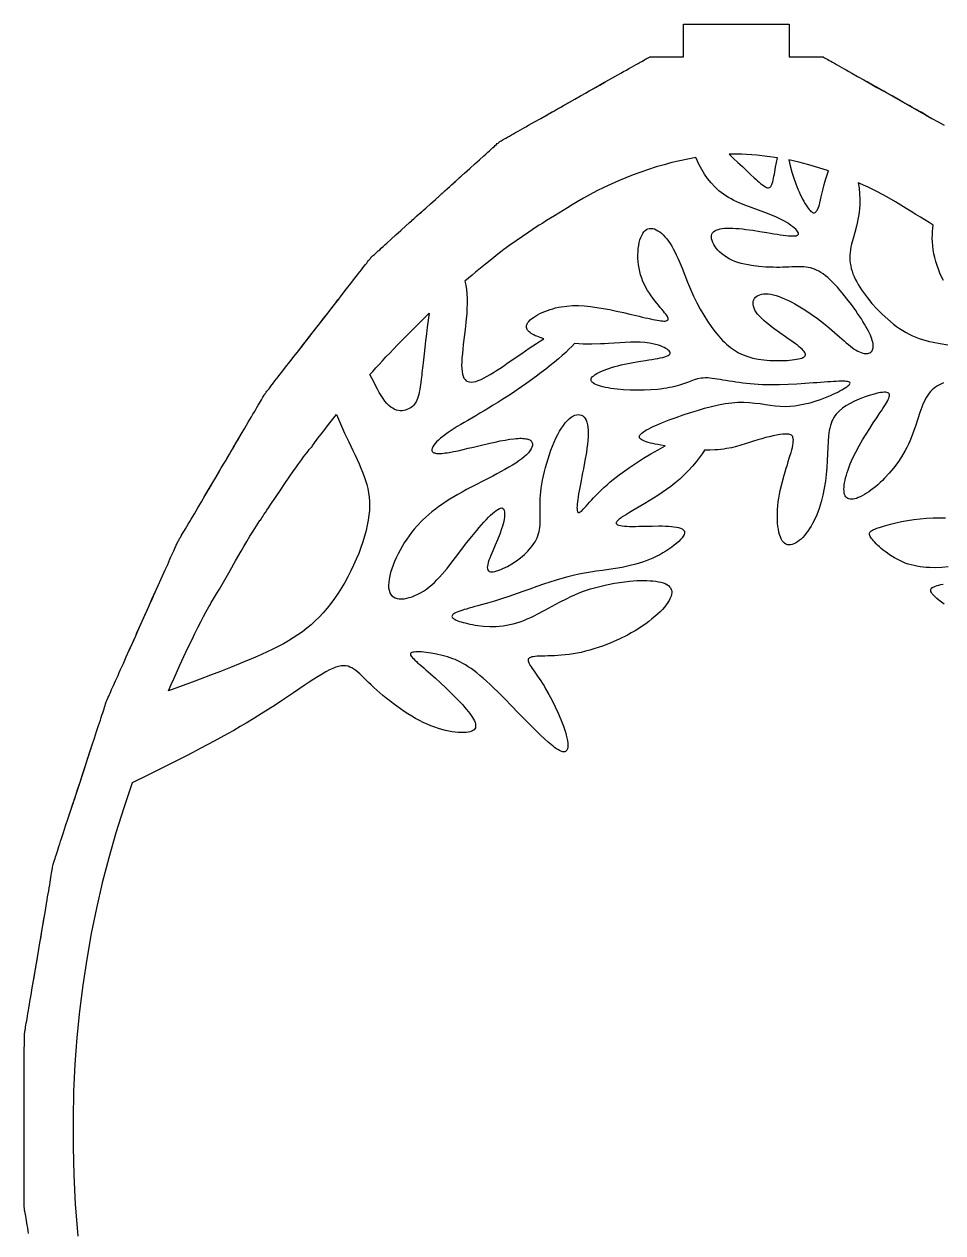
# Model space of a CAD drawing. Header units: millimetres. Extents: x -28 to 873, y 271 to 512.
# Drawn here: x 448.5 to 533.1, y 390.8 to 502.3 of the extents above; entities that cross this region are included whole.
import ezdxf

# ---------------------------------------------------------------- set-up
doc = ezdxf.new("R2010")
doc.units = ezdxf.units.MM
doc.header["$MEASUREMENT"] = 0
doc.layers.get('0').update_dxf_attribs({"linetype": 'CONTINUOUS', "true_color": 0xffffff})

msp = doc.modelspace()

# ---------------------------------------------------------------- linework, layer by layer
at = {"color": 7, "linetype": 'Continuous', "true_color": 0xffffff}
for points in [[(509.23, 499.31), (509.23, 499.32), (509.23, 499.34), (509.23, 499.37), (509.23, 499.42), (509.23, 499.48), (509.23, 499.55), (509.23, 499.72), (509.23, 499.91), (509.23, 500.53), (509.23, 500.77), (509.23, 501.01), (509.23, 501.25), (509.23, 501.49), (509.23, 501.71), (509.23, 501.9), (509.23, 502.07), (509.23, 502.14), (509.23, 502.2), (509.23, 502.24), (509.23, 502.28), (509.23, 502.3), (509.23, 502.31), (509.24, 502.31), (509.26, 502.31), (509.29, 502.31), (509.34, 502.31), (509.4, 502.31), (509.47, 502.31), (509.55, 502.31), (509.65, 502.31), (509.75, 502.31), (509.87, 502.31), (509.99, 502.31), (510.13, 502.31), (510.42, 502.31), (510.75, 502.31), (511.11, 502.31), (511.49, 502.31), (511.89, 502.31), (512.31, 502.31), (512.75, 502.31), (513.19, 502.31), (514.1, 502.31), (515.01, 502.31), (515.46, 502.31), (515.89, 502.31), (516.31, 502.31), (516.72, 502.31), (517.1, 502.31), (517.45, 502.31), (517.78, 502.31), (518.08, 502.31), (518.21, 502.31), (518.34, 502.31), (518.45, 502.31), (518.56, 502.31), (518.65, 502.31), (518.74, 502.31), (518.81, 502.31), (518.87, 502.31), (518.92, 502.31), (518.95, 502.31), (518.97, 502.31), (518.98, 502.31), (518.98, 502.3), (518.98, 502.28), (518.98, 502.24), (518.98, 502.2), (518.98, 502.14), (518.98, 502.07), (518.98, 501.9), (518.98, 501.71), (518.98, 501.49), (518.98, 501.25), (518.98, 501.01), (518.98, 500.77), (518.98, 500.53), (518.98, 499.91), (518.98, 499.72), (518.98, 499.55), (518.98, 499.48), (518.98, 499.42), (518.98, 499.37), (518.98, 499.34), (518.98, 499.32), (518.98, 499.31), (518.99, 499.31), (519.01, 499.31), (519.06, 499.31), (519.11, 499.31), (519.18, 499.31), (519.26, 499.31), (519.36, 499.31), (519.46, 499.31), (519.7, 499.31), (519.96, 499.31), (520.23, 499.31), (520.52, 499.31), (520.81, 499.31), (521.09, 499.31), (521.35, 499.31), (521.58, 499.31), (521.69, 499.31), (521.78, 499.31), (521.86, 499.31), (521.93, 499.31), (521.99, 499.31), (522.03, 499.31), (522.06, 499.31), (522.07, 499.31), (522.08, 499.3), (522.11, 499.29), (522.15, 499.26), (522.22, 499.22), (522.31, 499.17), (522.41, 499.12), (522.53, 499.05), (522.66, 498.97), (522.81, 498.89), (522.98, 498.8), (523.15, 498.7), (523.35, 498.59), (523.55, 498.47), (523.77, 498.35), (523.99, 498.22), (524.23, 498.09), (524.48, 497.94), (524.74, 497.8), (525.28, 497.49), (525.85, 497.17), (526.45, 496.83), (527.07, 496.48), (527.71, 496.12), (528.35, 495.76), (529, 495.39), (529.65, 495.02), (530.29, 494.66), (530.92, 494.3), (531.54, 493.95), (532.14, 493.61), (532.71, 493.29), (533.26, 492.98)], [(448.87, 390.76), (448.82, 391.03), (448.78, 391.29), (448.74, 391.53), (448.7, 391.77), (448.67, 391.98), (448.63, 392.18), (448.6, 392.37), (448.57, 392.54), (448.55, 392.69), (448.52, 392.83), (448.5, 392.94), (448.49, 393.04), (448.48, 393.11), (448.47, 393.17), (448.46, 393.2), (448.46, 393.21), (448.46, 393.23), (448.46, 393.27), (448.46, 393.32), (448.46, 393.4), (448.46, 393.5), (448.46, 393.61), (448.46, 393.75), (448.46, 393.9), (448.46, 394.08), (448.46, 394.26), (448.46, 394.47), (448.46, 394.69), (448.46, 394.92), (448.46, 395.17), (448.46, 395.43), (448.47, 395.71), (448.47, 395.99), (448.47, 396.29), (448.47, 396.6), (448.47, 396.91), (448.47, 397.57), (448.47, 398.26), (448.47, 398.97), (448.47, 399.7), (448.47, 400.44), (448.47, 401.18), (448.47, 401.93), (448.47, 402.67), (448.47, 403.4), (448.47, 404.11), (448.47, 404.79), (448.47, 405.45), (448.47, 405.77), (448.47, 406.07), (448.47, 406.37), (448.47, 406.66), (448.47, 406.93), (448.47, 407.19), (448.47, 407.44), (448.47, 407.68), (448.47, 407.9), (448.48, 408.1), (448.48, 408.29), (448.48, 408.46), (448.48, 408.61), (448.48, 408.75), (448.48, 408.87), (448.48, 408.97), (448.48, 409.04), (448.48, 409.1), (448.48, 409.13), (448.48, 409.14), (448.48, 409.16), (448.49, 409.19), (448.49, 409.25), (448.51, 409.32), (448.52, 409.42), (448.54, 409.53), (448.57, 409.67), (448.59, 409.82), (448.62, 409.99), (448.65, 410.17), (448.69, 410.38), (448.72, 410.59), (448.76, 410.82), (448.8, 411.07), (448.85, 411.33), (448.89, 411.6), (448.94, 411.88), (448.99, 412.17), (449.04, 412.47), (449.09, 412.79), (449.2, 413.43), (449.32, 414.11), (449.44, 414.81), (449.56, 415.53), (449.68, 416.26), (449.81, 417), (449.93, 417.73), (450.05, 418.46), (450.17, 419.18), (450.29, 419.88), (450.41, 420.56), (450.52, 421.2), (450.57, 421.52), (450.62, 421.82), (450.67, 422.11), (450.72, 422.39), (450.76, 422.66), (450.81, 422.92), (450.85, 423.17), (450.89, 423.4), (450.92, 423.61), (450.96, 423.82), (450.99, 424), (451.02, 424.17), (451.04, 424.32), (451.06, 424.46), (451.08, 424.57), (451.1, 424.67), (451.11, 424.74), (451.12, 424.8), (451.13, 424.83), (451.13, 424.84), (451.14, 424.86), (451.15, 424.89), (451.17, 424.94), (451.19, 425.02), (451.22, 425.11), (451.26, 425.22), (451.3, 425.35), (451.35, 425.5), (451.4, 425.66), (451.46, 425.84), (451.52, 426.03), (451.59, 426.24), (451.66, 426.47), (451.74, 426.7), (451.82, 426.95), (451.91, 427.21), (452, 427.48), (452.09, 427.77), (452.28, 428.36), (452.49, 428.98), (452.7, 429.64), (452.92, 430.31), (453.15, 431), (453.38, 431.71), (453.61, 432.41), (453.84, 433.12), (454.07, 433.83), (454.3, 434.52), (454.52, 435.19), (454.73, 435.85), (454.94, 436.47), (455.13, 437.06), (455.23, 437.34), (455.31, 437.62), (455.4, 437.88), (455.48, 438.12), (455.56, 438.36), (455.63, 438.58), (455.7, 438.79), (455.76, 438.99), (455.82, 439.17), (455.87, 439.33), (455.92, 439.48), (455.96, 439.61), (456, 439.72), (456.03, 439.81), (456.05, 439.88), (456.07, 439.94), (456.08, 439.97), (456.08, 439.98), (456.09, 439.99), (456.11, 440.02), (456.13, 440.07), (456.16, 440.14), (456.2, 440.23), (456.25, 440.34), (456.31, 440.47), (456.37, 440.61), (456.44, 440.76), (456.52, 440.94), (456.6, 441.12), (456.69, 441.32), (456.79, 441.54), (456.89, 441.76), (456.99, 442), (457.11, 442.25), (457.22, 442.51), (457.34, 442.79), (457.6, 443.35), (457.87, 443.95), (458.15, 444.58), (458.44, 445.23), (458.74, 445.89), (459.04, 446.57), (459.34, 447.25), (459.65, 447.93), (459.95, 448.6), (460.24, 449.27), (460.53, 449.92), (460.82, 450.54), (461.08, 451.14), (461.34, 451.71), (461.46, 451.98), (461.58, 452.24), (461.69, 452.49), (461.8, 452.73), (461.9, 452.96), (461.99, 453.17), (462.08, 453.37), (462.17, 453.56), (462.24, 453.73), (462.31, 453.89), (462.38, 454.03), (462.43, 454.15), (462.48, 454.26), (462.52, 454.35), (462.55, 454.42), (462.57, 454.47), (462.59, 454.5), (462.59, 454.51), (462.6, 454.53), (462.62, 454.56), (462.64, 454.61), (462.68, 454.67), (462.73, 454.76), (462.79, 454.86), (462.86, 454.97), (462.94, 455.11), (463.03, 455.26), (463.12, 455.42), (463.23, 455.6), (463.34, 455.78), (463.46, 455.99), (463.58, 456.2), (463.72, 456.43), (463.86, 456.66), (464, 456.91), (464.15, 457.16), (464.47, 457.7), (464.8, 458.27), (465.15, 458.86), (465.51, 459.47), (465.88, 460.1), (466.25, 460.74), (466.63, 461.38), (467.01, 462.02), (467.39, 462.66), (467.75, 463.29), (468.11, 463.9), (468.46, 464.49), (468.8, 465.06), (469.11, 465.59), (469.26, 465.85), (469.41, 466.1), (469.55, 466.33), (469.68, 466.56), (469.81, 466.77), (469.92, 466.97), (470.04, 467.16), (470.14, 467.34), (470.24, 467.5), (470.32, 467.65), (470.4, 467.78), (470.47, 467.9), (470.53, 468), (470.58, 468.09), (470.62, 468.15), (470.64, 468.2), (470.66, 468.23), (470.67, 468.24), (470.68, 468.25), (470.7, 468.28), (470.73, 468.32), (470.78, 468.38), (470.84, 468.46), (470.91, 468.55), (471, 468.66), (471.09, 468.78), (471.2, 468.92), (471.31, 469.07), (471.44, 469.23), (471.57, 469.4), (471.72, 469.59), (471.87, 469.78), (472.03, 469.99), (472.2, 470.21), (472.56, 470.67), (472.94, 471.16), (473.34, 471.68), (473.77, 472.22), (474.2, 472.78), (474.65, 473.35), (475.56, 474.53), (476.47, 475.7), (476.92, 476.27), (477.36, 476.83), (477.78, 477.38), (478.18, 477.9), (478.56, 478.39), (478.92, 478.85), (479.09, 479.06), (479.25, 479.27), (479.4, 479.47), (479.55, 479.65), (479.68, 479.83), (479.81, 479.99), (479.92, 480.14), (480.03, 480.27), (480.12, 480.39), (480.21, 480.5), (480.28, 480.59), (480.34, 480.67), (480.39, 480.73), (480.42, 480.78), (480.44, 480.8), (480.45, 480.81), (480.46, 480.82), (480.48, 480.84), (480.52, 480.88), (480.58, 480.93), (480.65, 481), (480.74, 481.08), (480.84, 481.17), (480.96, 481.27), (481.08, 481.39), (481.23, 481.51), (481.38, 481.65), (481.54, 481.8), (481.71, 481.95), (481.9, 482.12), (482.3, 482.48), (482.73, 482.87), (483.19, 483.29), (483.68, 483.73), (484.19, 484.19), (484.72, 484.66), (485.26, 485.15), (486.36, 486.14), (487.47, 487.14), (488.01, 487.62), (488.54, 488.1), (489.05, 488.56), (489.54, 489), (490, 489.42), (490.43, 489.8), (490.83, 490.16), (491.01, 490.33), (491.19, 490.49), (491.35, 490.63), (491.5, 490.77), (491.64, 490.9), (491.77, 491.01), (491.89, 491.11), (491.99, 491.21), (492.07, 491.29), (492.15, 491.35), (492.2, 491.4), (492.24, 491.44), (492.27, 491.46), (492.28, 491.47), (492.29, 491.48), (492.32, 491.5), (492.37, 491.52), (492.43, 491.56), (492.52, 491.61), (492.62, 491.67), (492.74, 491.73), (492.87, 491.81), (493.02, 491.89), (493.19, 491.99), (493.37, 492.09), (493.56, 492.2), (493.76, 492.31), (493.98, 492.43), (494.21, 492.56), (494.44, 492.7), (494.69, 492.84), (494.95, 492.98), (495.49, 493.29), (496.07, 493.61), (496.66, 493.95), (497.28, 494.3), (497.92, 494.66), (498.56, 495.02), (499.21, 495.39), (499.86, 495.76), (500.5, 496.12), (501.13, 496.48), (501.75, 496.83), (502.35, 497.17), (502.92, 497.49), (503.46, 497.8), (503.72, 497.94), (503.97, 498.08), (504.21, 498.22), (504.44, 498.35), (504.65, 498.47), (504.86, 498.58), (505.05, 498.69), (505.23, 498.79), (505.39, 498.88), (505.54, 498.97), (505.67, 499.04), (505.79, 499.11), (505.89, 499.17), (505.98, 499.22), (506.05, 499.25), (506.09, 499.28), (506.12, 499.3), (506.13, 499.3), (506.15, 499.31), (506.18, 499.31), (506.22, 499.31), (506.27, 499.31), (506.34, 499.31), (506.43, 499.31), (506.52, 499.31), (506.62, 499.31), (506.86, 499.31), (507.12, 499.31), (507.4, 499.31), (507.69, 499.31), (507.97, 499.31), (508.25, 499.31), (508.51, 499.31), (508.75, 499.31), (508.85, 499.31), (508.94, 499.31), (509.03, 499.31), (509.1, 499.31), (509.15, 499.31), (509.19, 499.31), (509.22, 499.31), (509.23, 499.31), (509.23, 499.31), (509.23, 499.31)], [(496.38, 493.79), (496.4, 493.8), (496.44, 493.83), (496.52, 493.87), (496.63, 493.93), (496.75, 494), (496.9, 494.09), (497.08, 494.18), (497.27, 494.29), (497.47, 494.41), (497.69, 494.53), (497.93, 494.67), (498.17, 494.8), (498.68, 495.09), (499.21, 495.39), (499.74, 495.69), (500.25, 495.98), (500.49, 496.12), (500.73, 496.25), (500.95, 496.37), (501.16, 496.49), (501.35, 496.6), (501.52, 496.69), (501.67, 496.78), (501.8, 496.85), (501.9, 496.91), (501.98, 496.95), (502.02, 496.98), (502.04, 496.99)], [(531.83, 493.79), (531.81, 493.8), (531.76, 493.83), (531.69, 493.87), (531.58, 493.93), (531.46, 494), (531.31, 494.09), (531.13, 494.18), (530.94, 494.29), (530.74, 494.41), (530.51, 494.53), (530.28, 494.67), (530.04, 494.8), (529.53, 495.09), (529, 495.39), (528.47, 495.69), (527.96, 495.98), (527.71, 496.12), (527.48, 496.25), (527.26, 496.37), (527.05, 496.49), (526.86, 496.6), (526.69, 496.69), (526.54, 496.78), (526.41, 496.85), (526.31, 496.91), (526.23, 496.95), (526.19, 496.98), (526.17, 496.99)], [(510.38, 490), (509.64, 489.86), (508.91, 489.71), (508.17, 489.54), (507.45, 489.35), (506.72, 489.14), (506.01, 488.91), (505.3, 488.67), (504.6, 488.42), (503.91, 488.14), (503.23, 487.86), (502.56, 487.56), (501.9, 487.25), (501.26, 486.93), (500.63, 486.6), (500.02, 486.26), (499.42, 485.91), (498.97, 485.64), (498.54, 485.38), (498.13, 485.12), (497.73, 484.88), (497.34, 484.64), (496.97, 484.41), (496.61, 484.19), (496.27, 483.97), (495.93, 483.76), (495.6, 483.55), (494.98, 483.13), (494.38, 482.73), (493.8, 482.33), (493.24, 481.93), (492.68, 481.52), (492.13, 481.09), (491.56, 480.65), (490.98, 480.18), (490.38, 479.69), (490.07, 479.43), (489.75, 479.16), (489.42, 478.88), (489.08, 478.6), (489.16, 478.23), (489.22, 477.85), (489.26, 477.43), (489.29, 476.99), (489.29, 476.54), (489.27, 476.07), (489.25, 475.6), (489.21, 475.12), (489.11, 474.16), (489.05, 473.69), (489, 473.22), (488.94, 472.77), (488.89, 472.34), (488.85, 471.93), (488.81, 471.53), (488.79, 471.17), (488.78, 470.84), (488.79, 470.54), (488.82, 470.27), (488.86, 470.04), (488.92, 469.84), (489, 469.67), (489.1, 469.54), (489.21, 469.43), (489.35, 469.36), (489.5, 469.31), (489.68, 469.3), (489.87, 469.32), (490.09, 469.36), (490.32, 469.44), (490.58, 469.54), (490.85, 469.68), (491.15, 469.84), (491.42, 469.99), (491.71, 470.17), (492, 470.36), (492.31, 470.56), (492.63, 470.78), (492.96, 471), (493.63, 471.47), (494.32, 471.95), (495.02, 472.42), (495.7, 472.87), (496.04, 473.09), (496.37, 473.29), (496.03, 473.4), (495.72, 473.52), (495.57, 473.58), (495.44, 473.65), (495.32, 473.71), (495.2, 473.78), (495.1, 473.86), (495.01, 473.93), (494.94, 474.01), (494.87, 474.08), (494.82, 474.16), (494.78, 474.25), (494.76, 474.33), (494.76, 474.41), (494.77, 474.53), (494.82, 474.66), (494.89, 474.78), (494.99, 474.9), (495.11, 475.03), (495.25, 475.15), (495.41, 475.27), (495.59, 475.39), (495.79, 475.5), (496, 475.61), (496.22, 475.72), (496.45, 475.82), (496.94, 476), (497.19, 476.07), (497.44, 476.14), (497.7, 476.2), (497.96, 476.24), (498.48, 476.31), (499.01, 476.35), (499.55, 476.35), (500.11, 476.32), (500.67, 476.27), (501.25, 476.19), (501.84, 476.09), (502.45, 475.98), (503.07, 475.85), (503.69, 475.71), (504.29, 475.57), (504.88, 475.43), (505.16, 475.37), (505.43, 475.3), (505.69, 475.24), (505.94, 475.18), (506.18, 475.13), (506.4, 475.08), (506.61, 475.04), (506.81, 475), (506.99, 474.97), (507.15, 474.95), (507.3, 474.94), (507.43, 474.93), (507.54, 474.93), (507.63, 474.95), (507.71, 474.97), (507.77, 475), (507.81, 475.04), (507.82, 475.1), (507.82, 475.17), (507.8, 475.25), (507.76, 475.34), (507.69, 475.45), (507.61, 475.57), (507.5, 475.7), (507.38, 475.85), (507.24, 476.02), (507.09, 476.19), (506.94, 476.38), (506.77, 476.58), (506.6, 476.79), (506.43, 477.01), (506.26, 477.25), (506.09, 477.49), (505.93, 477.75), (505.77, 478.02), (505.63, 478.29), (505.5, 478.58), (505.38, 478.87), (505.28, 479.18), (505.2, 479.49), (505.14, 479.8), (505.09, 480.11), (505.06, 480.43), (505.04, 480.74), (505.04, 481.05), (505.05, 481.35), (505.07, 481.63), (505.11, 481.91), (505.16, 482.17), (505.22, 482.41), (505.3, 482.63), (505.39, 482.83), (505.48, 483.01), (505.59, 483.16), (505.71, 483.28), (505.83, 483.37), (505.96, 483.43), (506.11, 483.46), (506.25, 483.47), (506.4, 483.46), (506.56, 483.42), (506.72, 483.35), (506.88, 483.26), (507.04, 483.15), (507.21, 483.02), (507.37, 482.87), (507.53, 482.7), (507.69, 482.51), (507.85, 482.3), (508, 482.08), (508.15, 481.84), (508.29, 481.58), (508.43, 481.31), (508.57, 481.03), (508.71, 480.74), (508.84, 480.44), (509.1, 479.82), (509.36, 479.17), (509.62, 478.52), (509.89, 477.87), (510.17, 477.23), (510.47, 476.61), (510.78, 476.02), (511.1, 475.46), (511.44, 474.93), (511.78, 474.43), (512.13, 473.96), (512.3, 473.75), (512.48, 473.54), (512.66, 473.34), (512.84, 473.15), (513.02, 472.97), (513.2, 472.81), (513.38, 472.65), (513.56, 472.5), (513.94, 472.23), (514.32, 472), (514.73, 471.81), (515.16, 471.65), (515.62, 471.52), (516.11, 471.42), (516.64, 471.34), (517.18, 471.3), (517.73, 471.28), (518.27, 471.28), (518.53, 471.29), (518.78, 471.3), (519.02, 471.32), (519.25, 471.34), (519.46, 471.37), (519.66, 471.4), (519.84, 471.43), (520, 471.47), (520.13, 471.52), (520.24, 471.56), (520.33, 471.61), (520.4, 471.67), (520.45, 471.73), (520.47, 471.8), (520.48, 471.87), (520.46, 471.94), (520.42, 472.03), (520.36, 472.12), (520.27, 472.22), (520.17, 472.32), (520.04, 472.44), (519.9, 472.56), (519.73, 472.69), (519.55, 472.83), (519.34, 472.98), (519.12, 473.14), (518.88, 473.3), (518.63, 473.47), (518.12, 473.83), (517.6, 474.21), (517.34, 474.4), (517.09, 474.6), (516.85, 474.8), (516.63, 474.99), (516.42, 475.19), (516.23, 475.38), (516.07, 475.57), (515.93, 475.76), (515.82, 475.94), (515.74, 476.12), (515.68, 476.29), (515.65, 476.45), (515.65, 476.61), (515.67, 476.75), (515.72, 476.89), (515.78, 477.01), (515.87, 477.12), (515.99, 477.22), (516.12, 477.3), (516.27, 477.36), (516.44, 477.41), (516.62, 477.44), (516.83, 477.45), (517.04, 477.44), (517.28, 477.4), (517.52, 477.35), (517.78, 477.28), (518.05, 477.19), (518.33, 477.08), (518.62, 476.96), (518.91, 476.83), (519.21, 476.68), (519.51, 476.52), (519.81, 476.34), (520.42, 475.97), (521.01, 475.57), (521.59, 475.15), (522.14, 474.72), (522.66, 474.29), (523.15, 473.87), (523.61, 473.47), (524.04, 473.09), (524.24, 472.92), (524.44, 472.76), (524.63, 472.61), (524.81, 472.47), (524.98, 472.35), (525.15, 472.24), (525.32, 472.15), (525.47, 472.08), (525.62, 472.02), (525.76, 471.98), (525.89, 471.95), (526.02, 471.93), (526.13, 471.93), (526.24, 471.94), (526.33, 471.97), (526.42, 472.01), (526.5, 472.06), (526.56, 472.12), (526.62, 472.19), (526.66, 472.28), (526.7, 472.37), (526.72, 472.47), (526.73, 472.58), (526.72, 472.71), (526.71, 472.84), (526.68, 472.98), (526.64, 473.13), (526.59, 473.29), (526.53, 473.45), (526.46, 473.63), (526.37, 473.81), (526.28, 474.01), (526.17, 474.21), (526.05, 474.43), (525.92, 474.65), (525.78, 474.88), (525.63, 475.12), (525.46, 475.37), (525.29, 475.63), (525.11, 475.89), (524.72, 476.44), (524.3, 476.99), (523.87, 477.53), (523.64, 477.79), (523.42, 478.04), (523.2, 478.29), (522.97, 478.52), (522.75, 478.73), (522.53, 478.93), (522.32, 479.11), (522.11, 479.27), (521.91, 479.41), (521.71, 479.53), (521.51, 479.63), (521.32, 479.72), (521.12, 479.79), (520.93, 479.84), (520.73, 479.88), (520.54, 479.9), (520.33, 479.92), (520.12, 479.93), (519.69, 479.93), (519.45, 479.92), (519.21, 479.92), (518.95, 479.91), (518.69, 479.9), (518.4, 479.89), (518.11, 479.88), (517.8, 479.88), (517.49, 479.89), (516.84, 479.91), (516.18, 479.96), (515.52, 480.04), (515.19, 480.1), (514.87, 480.17), (514.56, 480.24), (514.26, 480.33), (513.98, 480.43), (513.7, 480.55), (513.44, 480.68), (513.2, 480.82), (512.97, 480.97), (512.76, 481.13), (512.57, 481.3), (512.4, 481.48), (512.25, 481.65), (512.12, 481.83), (512.02, 482), (511.93, 482.18), (511.87, 482.35), (511.83, 482.51), (511.81, 482.66), (511.82, 482.81), (511.86, 482.94), (511.92, 483.05), (512.01, 483.16), (512.12, 483.24), (512.26, 483.32), (512.42, 483.37), (512.61, 483.42), (512.81, 483.45), (513.03, 483.48), (513.27, 483.49), (513.52, 483.49), (513.79, 483.49), (514.07, 483.47), (514.37, 483.45), (514.67, 483.42), (514.98, 483.38), (515.62, 483.3), (516.27, 483.19), (516.93, 483.09), (517.25, 483.04), (517.56, 482.98), (517.86, 482.94), (518.15, 482.89), (518.42, 482.85), (518.68, 482.82), (518.91, 482.8), (519.13, 482.78), (519.32, 482.78), (519.48, 482.78), (519.62, 482.8), (519.72, 482.84), (519.79, 482.88), (519.83, 482.94), (519.83, 483.01), (519.81, 483.1), (519.76, 483.19), (519.68, 483.29), (519.58, 483.4), (519.46, 483.51), (519.31, 483.63), (519.14, 483.75), (518.96, 483.88), (518.76, 484.01), (518.54, 484.13), (518.31, 484.26), (518.07, 484.38), (517.81, 484.5), (517.28, 484.73), (516.72, 484.95), (516.14, 485.16), (515.56, 485.37), (514.98, 485.58), (514.42, 485.81), (513.88, 486.06), (513.63, 486.19), (513.38, 486.33), (513.14, 486.48), (512.92, 486.63), (512.7, 486.79), (512.5, 486.95), (512.12, 487.31), (511.78, 487.68), (511.46, 488.07), (511.18, 488.48), (510.92, 488.9), (510.69, 489.34), (510.53, 489.67), (510.38, 490), (510.38, 490), (510.38, 490)], [(517.91, 489.98), (516.96, 490.12), (516.01, 490.23), (515.53, 490.27), (515.05, 490.3), (514.58, 490.32), (514.11, 490.32), (513.45, 490.31), (513.86, 489.93), (514.26, 489.55), (514.66, 489.17), (515.05, 488.8), (515.41, 488.46), (515.75, 488.14), (515.92, 487.99), (516.07, 487.86), (516.21, 487.74), (516.34, 487.63), (516.51, 487.5), (516.65, 487.4), (516.78, 487.32), (516.89, 487.26), (516.99, 487.23), (517.08, 487.22), (517.15, 487.24), (517.22, 487.27), (517.28, 487.33), (517.33, 487.41), (517.37, 487.51), (517.42, 487.63), (517.46, 487.77), (517.49, 487.93), (517.53, 488.11), (517.57, 488.3), (517.61, 488.49), (517.65, 488.69), (517.73, 489.11), (517.82, 489.55), (517.91, 489.98), (517.91, 489.98), (517.91, 489.98)], [(522.61, 488.78), (521.71, 489.07), (520.79, 489.34), (519.87, 489.58), (518.94, 489.79), (519.07, 489.24), (519.23, 488.67), (519.4, 488.12), (519.59, 487.59), (519.79, 487.08), (519.9, 486.84), (520, 486.6), (520.11, 486.38), (520.22, 486.17), (520.32, 485.97), (520.43, 485.78), (520.53, 485.62), (520.63, 485.46), (520.72, 485.33), (520.81, 485.21), (520.9, 485.12), (520.98, 485.04), (521.06, 484.99), (521.13, 484.95), (521.19, 484.92), (521.26, 484.92), (521.32, 484.92), (521.37, 484.95), (521.43, 484.99), (521.48, 485.04), (521.53, 485.1), (521.57, 485.17), (521.61, 485.26), (521.65, 485.35), (521.73, 485.57), (521.8, 485.82), (521.87, 486.1), (521.94, 486.4), (522.02, 486.74), (522.11, 487.11), (522.21, 487.51), (522.33, 487.94), (522.48, 488.4), (522.61, 488.78), (522.61, 488.78), (522.61, 488.78)], [(483.95, 483.97), (483.96, 483.98), (484, 484.02), (484.07, 484.08), (484.16, 484.15), (484.27, 484.25), (484.39, 484.37), (484.54, 484.5), (484.7, 484.65), (484.88, 484.81), (485.07, 484.98), (485.27, 485.16), (485.48, 485.34), (485.91, 485.74), (486.36, 486.14), (486.81, 486.55), (487.25, 486.94), (487.46, 487.13), (487.66, 487.31), (487.85, 487.48), (488.02, 487.64), (488.19, 487.78), (488.33, 487.92), (488.46, 488.03), (488.57, 488.13), (488.66, 488.21), (488.72, 488.27), (488.76, 488.3), (488.78, 488.32)], [(532.26, 483.77), (531.88, 484.01), (531.49, 484.26), (531.08, 484.51), (530.66, 484.77), (530.22, 485.04), (529.76, 485.32), (529.28, 485.61), (528.79, 485.91), (527.97, 486.38), (527.12, 486.84), (526.25, 487.28), (525.35, 487.69), (525.42, 487.18), (525.47, 486.66), (525.49, 486.16), (525.49, 485.66), (525.47, 485.3), (525.43, 484.95), (525.38, 484.61), (525.32, 484.29), (525.26, 483.97), (525.18, 483.67), (525.03, 483.09), (524.87, 482.54), (524.73, 482.01), (524.67, 481.76), (524.63, 481.51), (524.59, 481.26), (524.57, 481.01), (524.56, 480.76), (524.58, 480.51), (524.6, 480.27), (524.65, 480.02), (524.7, 479.78), (524.78, 479.53), (524.86, 479.29), (524.96, 479.04), (525.07, 478.8), (525.2, 478.55), (525.34, 478.3), (525.49, 478.06), (525.65, 477.81), (525.82, 477.56), (526.01, 477.31), (526.2, 477.06), (526.61, 476.55), (527.07, 476.05), (527.55, 475.56), (528.06, 475.09), (528.6, 474.65), (528.88, 474.44), (529.16, 474.24), (529.45, 474.06), (529.75, 473.88), (530.05, 473.72), (530.35, 473.58), (530.65, 473.45), (530.96, 473.33), (531.28, 473.23), (531.59, 473.13), (531.92, 473.05), (532.24, 472.98), (532.91, 472.85), (533.61, 472.74)], [(533.19, 478.67), (533.03, 479.01), (532.87, 479.36), (532.73, 479.71), (532.61, 480.06), (532.5, 480.42), (532.4, 480.78), (532.32, 481.14), (532.26, 481.5), (532.22, 481.86), (532.19, 482.22), (532.17, 482.58), (532.18, 482.89), (532.19, 483.19), (532.22, 483.48), (532.26, 483.77), (532.26, 483.77), (532.26, 483.77)], [(473.56, 471.96), (473.58, 471.98), (473.61, 472.02), (473.66, 472.09), (473.74, 472.18), (473.83, 472.3), (473.93, 472.43), (474.05, 472.59), (474.19, 472.76), (474.34, 472.95), (474.49, 473.15), (474.66, 473.36), (474.83, 473.58), (475.19, 474.05), (475.56, 474.53), (475.93, 475.01), (476.29, 475.47), (476.47, 475.69), (476.63, 475.9), (476.79, 476.1), (476.93, 476.29), (477.07, 476.46), (477.19, 476.62), (477.29, 476.76), (477.38, 476.87), (477.46, 476.97), (477.51, 477.04), (477.54, 477.08), (477.56, 477.09)], [(485.79, 475.65), (485.69, 475.01), (485.61, 474.37), (485.53, 473.74), (485.45, 473.11), (485.38, 472.5), (485.32, 471.91), (485.26, 471.36), (485.23, 471.09), (485.2, 470.84), (485.18, 470.6), (485.15, 470.37), (485.13, 470.15), (485.11, 469.95), (485.08, 469.75), (485.06, 469.56), (485.01, 469.22), (484.97, 468.9), (484.93, 468.62), (484.88, 468.37), (484.83, 468.15), (484.78, 467.96), (484.72, 467.78), (484.66, 467.63), (484.59, 467.49), (484.51, 467.37), (484.43, 467.25), (484.34, 467.15), (484.24, 467.06), (484.13, 466.97), (484.01, 466.89), (483.88, 466.82), (483.74, 466.76), (483.6, 466.71), (483.45, 466.67), (483.29, 466.66), (483.12, 466.66), (482.96, 466.67), (482.79, 466.72), (482.61, 466.78), (482.43, 466.88), (482.25, 467), (482.07, 467.15), (481.89, 467.33), (481.71, 467.54), (481.54, 467.78), (481.36, 468.05), (481.19, 468.34), (481.02, 468.65), (480.85, 468.98), (480.68, 469.31), (480.32, 470), (480.59, 470.29), (480.87, 470.6), (481.17, 470.93), (481.48, 471.27), (481.81, 471.62), (482.15, 471.98), (482.5, 472.35), (482.86, 472.72), (483.6, 473.47), (484.34, 474.22), (485.08, 474.95), (485.44, 475.31), (485.79, 475.65), (485.79, 475.65), (485.79, 475.65)], [(499.18, 472.85), (498.95, 472.59), (498.68, 472.33), (498.38, 472.04), (498.06, 471.75), (497.71, 471.45), (497.34, 471.14), (496.95, 470.82), (496.54, 470.49), (496.12, 470.17), (495.68, 469.85), (494.8, 469.21), (493.91, 468.59), (493.47, 468.29), (493.04, 468.01), (492.58, 467.71), (492.13, 467.43), (491.7, 467.16), (491.27, 466.9), (490.86, 466.66), (490.47, 466.42), (490.08, 466.2), (489.72, 465.98), (489.36, 465.77), (489.02, 465.57), (488.7, 465.38), (488.38, 465.19), (488.09, 465.01), (487.81, 464.83), (487.54, 464.65), (487.29, 464.47), (487.06, 464.29), (486.85, 464.12), (486.65, 463.95), (486.48, 463.78), (486.33, 463.62), (486.21, 463.47), (486.12, 463.33), (486.06, 463.2), (486.03, 463.08), (486.04, 462.97), (486.06, 462.93), (486.09, 462.88), (486.12, 462.84), (486.17, 462.81), (486.23, 462.78), (486.3, 462.76), (486.38, 462.74), (486.47, 462.72), (486.57, 462.71), (486.69, 462.71), (486.81, 462.71), (486.95, 462.72), (487.1, 462.74), (487.27, 462.76), (487.44, 462.78), (487.63, 462.81), (488.02, 462.89), (488.45, 462.97), (488.91, 463.08), (489.39, 463.19), (489.88, 463.3), (490.38, 463.42), (491.38, 463.66), (491.87, 463.77), (492.35, 463.87), (492.8, 463.95), (493.23, 464.02), (493.63, 464.08), (493.81, 464.1), (493.98, 464.11), (494.15, 464.12), (494.3, 464.12), (494.44, 464.11), (494.57, 464.1), (494.69, 464.08), (494.79, 464.06), (494.89, 464.03), (494.98, 464), (495.06, 463.96), (495.12, 463.92), (495.18, 463.88), (495.23, 463.83), (495.3, 463.71), (495.32, 463.59), (495.32, 463.45), (495.27, 463.29), (495.2, 463.13), (495.08, 462.96), (494.94, 462.78), (494.77, 462.6), (494.56, 462.41), (494.33, 462.22), (494.06, 462.03), (493.78, 461.83), (493.46, 461.64), (493.13, 461.44), (492.78, 461.24), (492.42, 461.04), (492.04, 460.84), (491.65, 460.63), (490.85, 460.22), (490.03, 459.8), (489.22, 459.38), (488.83, 459.16), (488.44, 458.94), (488.06, 458.73), (487.7, 458.5), (487.35, 458.28), (487.01, 458.05), (486.68, 457.82), (486.36, 457.58), (486.05, 457.34), (485.75, 457.09), (485.47, 456.83), (485.19, 456.57), (484.66, 456.02), (484.41, 455.73), (484.17, 455.43), (483.94, 455.12), (483.72, 454.81), (483.5, 454.48), (483.3, 454.14), (483.11, 453.79), (482.92, 453.45), (482.76, 453.1), (482.6, 452.75), (482.47, 452.4), (482.35, 452.07), (482.24, 451.74), (482.16, 451.42), (482.1, 451.12), (482.06, 450.83), (482.05, 450.56), (482.05, 450.32), (482.09, 450.1), (482.15, 449.9), (482.24, 449.74), (482.35, 449.6), (482.49, 449.49), (482.66, 449.4), (482.84, 449.35), (483.04, 449.31), (483.25, 449.31), (483.48, 449.32), (483.72, 449.36), (483.96, 449.42), (484.22, 449.5), (484.48, 449.61), (484.74, 449.73), (485, 449.87), (485.27, 450.03), (485.53, 450.2), (485.78, 450.4), (486.03, 450.6), (486.27, 450.83), (486.51, 451.06), (486.75, 451.31), (486.98, 451.57), (487.44, 452.11), (487.89, 452.68), (488.34, 453.27), (489.24, 454.46), (489.71, 455.05), (490.17, 455.61), (490.4, 455.88), (490.62, 456.14), (490.84, 456.39), (491.05, 456.61), (491.26, 456.83), (491.45, 457.02), (491.64, 457.19), (491.82, 457.34), (491.98, 457.47), (492.13, 457.56), (492.26, 457.64), (492.38, 457.68), (492.48, 457.69), (492.56, 457.67), (492.63, 457.62), (492.68, 457.55), (492.72, 457.45), (492.74, 457.33), (492.75, 457.19), (492.74, 457.03), (492.73, 456.85), (492.7, 456.66), (492.66, 456.45), (492.61, 456.23), (492.54, 456), (492.47, 455.76), (492.3, 455.27), (492.1, 454.76), (491.88, 454.25), (491.66, 453.75), (491.56, 453.52), (491.47, 453.29), (491.38, 453.07), (491.3, 452.86), (491.24, 452.67), (491.19, 452.49), (491.16, 452.33), (491.15, 452.19), (491.16, 452.07), (491.19, 451.97), (491.25, 451.9), (491.33, 451.84), (491.43, 451.81), (491.56, 451.8), (491.7, 451.81), (491.85, 451.84), (492.02, 451.88), (492.2, 451.94), (492.39, 452.01), (492.59, 452.1), (492.79, 452.2), (493, 452.3), (493.42, 452.55), (493.83, 452.81), (494.21, 453.1), (494.57, 453.41), (494.9, 453.72), (495.19, 454.06), (495.32, 454.23), (495.44, 454.4), (495.55, 454.58), (495.65, 454.76), (495.74, 454.94), (495.82, 455.13), (495.88, 455.32), (495.93, 455.51), (495.97, 455.7), (496, 455.9), (496.02, 456.1), (496.03, 456.31), (496.03, 456.74), (496.02, 456.97), (496.02, 457.2), (496.01, 457.45), (496.01, 457.7), (496.01, 457.97), (496.01, 458.26), (496.02, 458.55), (496.04, 458.86), (496.07, 459.18), (496.12, 459.53), (496.17, 459.89), (496.24, 460.26), (496.32, 460.64), (496.41, 461.04), (496.52, 461.43), (496.63, 461.83), (496.88, 462.63), (497.02, 463.02), (497.17, 463.4), (497.32, 463.77), (497.48, 464.12), (497.65, 464.45), (497.82, 464.77), (497.99, 465.05), (498.16, 465.31), (498.34, 465.54), (498.52, 465.74), (498.7, 465.91), (498.88, 466.05), (499.05, 466.16), (499.22, 466.24), (499.39, 466.28), (499.54, 466.3), (499.69, 466.29), (499.83, 466.25), (499.96, 466.18), (500.08, 466.07), (500.18, 465.94), (500.27, 465.78), (500.34, 465.59), (500.4, 465.37), (500.43, 465.13), (500.45, 464.85), (500.45, 464.56), (500.44, 464.24), (500.42, 463.9), (500.38, 463.55), (500.34, 463.19), (500.28, 462.82), (500.15, 462.06), (500.01, 461.31), (499.94, 460.94), (499.87, 460.58), (499.8, 460.22), (499.73, 459.89), (499.67, 459.57), (499.62, 459.27), (499.56, 458.99), (499.52, 458.72), (499.49, 458.48), (499.46, 458.26), (499.43, 458.05), (499.42, 457.87), (499.41, 457.72), (499.42, 457.58), (499.43, 457.47), (499.45, 457.38), (499.48, 457.32), (499.52, 457.28), (499.57, 457.26), (499.63, 457.28), (499.7, 457.32), (499.79, 457.38), (499.89, 457.47), (500, 457.58), (500.12, 457.71), (500.26, 457.86), (500.41, 458.03), (500.58, 458.21), (500.76, 458.41), (500.95, 458.63), (501.17, 458.85), (501.39, 459.08), (501.64, 459.33), (501.9, 459.58), (502.19, 459.83), (502.49, 460.09), (502.75, 460.31), (503.03, 460.53), (503.32, 460.75), (503.62, 460.97), (504.25, 461.42), (504.9, 461.85), (505.56, 462.27), (506.23, 462.67), (506.9, 463.05), (507.55, 463.41), (507.14, 463.48), (506.88, 463.53), (506.63, 463.58), (506.4, 463.63), (506.18, 463.68), (505.99, 463.73), (505.81, 463.79), (505.65, 463.85), (505.51, 463.91), (505.4, 463.97), (505.31, 464.03), (505.24, 464.1), (505.19, 464.17), (505.18, 464.25), (505.19, 464.33), (505.22, 464.41), (505.29, 464.5), (505.39, 464.59), (505.51, 464.69), (505.66, 464.79), (505.84, 464.9), (506.04, 465), (506.26, 465.11), (506.5, 465.23), (506.75, 465.34), (507.03, 465.46), (507.31, 465.57), (507.61, 465.69), (507.92, 465.81), (508.55, 466.04), (509.21, 466.27), (509.87, 466.49), (510.53, 466.69), (511.18, 466.88), (511.83, 467.05), (512.46, 467.2), (513.08, 467.31), (513.68, 467.4), (513.97, 467.42), (514.25, 467.44), (514.53, 467.45), (514.8, 467.45), (515.32, 467.42), (515.82, 467.37), (516.31, 467.31), (516.78, 467.24), (517.24, 467.17), (517.69, 467.11), (518.15, 467.07), (518.6, 467.06), (519.05, 467.08), (519.51, 467.12), (519.97, 467.19), (520.43, 467.28), (520.9, 467.39), (521.37, 467.53), (521.85, 467.69), (522.32, 467.88), (522.79, 468.07), (523.02, 468.17), (523.24, 468.28), (523.45, 468.38), (523.64, 468.48), (523.83, 468.58), (524, 468.68), (524.15, 468.77), (524.28, 468.86), (524.39, 468.94), (524.48, 469.02), (524.54, 469.09), (524.58, 469.15), (524.59, 469.21), (524.57, 469.25), (524.53, 469.29), (524.46, 469.32), (524.36, 469.34), (524.24, 469.36), (524.1, 469.37), (523.93, 469.37), (523.74, 469.37), (523.54, 469.37), (523.31, 469.36), (523.06, 469.35), (522.79, 469.33), (522.5, 469.31), (522.2, 469.29), (521.88, 469.27), (521.54, 469.24), (521.2, 469.22), (520.83, 469.19), (520.46, 469.17), (519.69, 469.12), (518.9, 469.08), (518.1, 469.06), (517.3, 469.05), (516.51, 469.06), (516.13, 469.07), (515.76, 469.1), (515.39, 469.13), (515.04, 469.16), (514.7, 469.2), (514.37, 469.25), (514.05, 469.3), (513.74, 469.34), (513.44, 469.39), (513.15, 469.44), (512.87, 469.49), (512.61, 469.54), (512.35, 469.58), (512.11, 469.61), (511.87, 469.64), (511.65, 469.66), (511.44, 469.68), (511.24, 469.68), (511.05, 469.67), (510.87, 469.66), (510.54, 469.59), (510.22, 469.5), (509.91, 469.39), (509.59, 469.27), (509.25, 469.14), (509.06, 469.07), (508.87, 469.01), (508.66, 468.95), (508.44, 468.89), (508.2, 468.84), (507.95, 468.79), (507.69, 468.74), (507.42, 468.7), (507.13, 468.66), (506.84, 468.63), (506.23, 468.58), (505.6, 468.55), (504.96, 468.55), (504.33, 468.56), (503.71, 468.59), (503.11, 468.64), (502.82, 468.68), (502.55, 468.72), (502.29, 468.76), (502.04, 468.81), (501.8, 468.86), (501.59, 468.92), (501.39, 468.98), (501.22, 469.05), (501.07, 469.12), (500.94, 469.19), (500.84, 469.27), (500.77, 469.35), (500.72, 469.43), (500.71, 469.52), (500.73, 469.61), (500.77, 469.7), (500.85, 469.8), (500.96, 469.89), (501.09, 469.99), (501.25, 470.09), (501.43, 470.18), (501.63, 470.28), (501.85, 470.37), (502.09, 470.46), (502.34, 470.56), (502.61, 470.64), (502.9, 470.73), (503.19, 470.81), (503.5, 470.88), (503.81, 470.96), (504.45, 471.08), (505.1, 471.2), (505.73, 471.3), (506.04, 471.34), (506.33, 471.39), (506.61, 471.44), (506.87, 471.48), (507.1, 471.53), (507.32, 471.58), (507.51, 471.63), (507.68, 471.69), (507.81, 471.74), (507.91, 471.81), (507.97, 471.87), (508, 471.94), (508, 472.02), (507.97, 472.1), (507.91, 472.17), (507.83, 472.25), (507.72, 472.33), (507.6, 472.41), (507.45, 472.48), (507.29, 472.56), (507.12, 472.63), (506.93, 472.69), (506.53, 472.81), (506.11, 472.9), (505.68, 472.96), (505.24, 472.98), (504.8, 472.99), (504.34, 472.98), (503.87, 472.95), (503.38, 472.92), (502.86, 472.89), (502.33, 472.85), (501.96, 472.83), (501.58, 472.82), (500.79, 472.81), (499.99, 472.81), (499.18, 472.85), (499.18, 472.85), (499.18, 472.85)], [(533.21, 469.22), (533.01, 469.14), (532.82, 469.05), (532.64, 468.95), (532.47, 468.84), (532.31, 468.72), (532.16, 468.58), (532.01, 468.43), (531.88, 468.27), (531.75, 468.1), (531.63, 467.91), (531.52, 467.7), (531.41, 467.48), (531.31, 467.25), (531.21, 467), (531.12, 466.74), (531.02, 466.48), (530.84, 465.92), (530.65, 465.34), (530.45, 464.75), (530.22, 464.15), (530.1, 463.85), (529.97, 463.56), (529.82, 463.27), (529.67, 462.98), (529.34, 462.42), (528.98, 461.88), (528.6, 461.37), (528.2, 460.89), (527.78, 460.44), (527.57, 460.23), (527.36, 460.03), (527.15, 459.83), (526.93, 459.65), (526.72, 459.48), (526.52, 459.32), (526.31, 459.17), (526.11, 459.04), (525.91, 458.92), (525.72, 458.81), (525.53, 458.72), (525.35, 458.64), (525.18, 458.57), (525.02, 458.53), (524.87, 458.5), (524.73, 458.49), (524.6, 458.49), (524.48, 458.52), (524.37, 458.56), (524.28, 458.63), (524.2, 458.72), (524.14, 458.82), (524.09, 458.94), (524.06, 459.09), (524.04, 459.24), (524.03, 459.42), (524.04, 459.6), (524.06, 459.8), (524.09, 460.02), (524.13, 460.24), (524.18, 460.47), (524.25, 460.72), (524.32, 460.97), (524.41, 461.22), (524.51, 461.49), (524.61, 461.75), (524.86, 462.3), (525.13, 462.85), (525.43, 463.41), (525.75, 463.96), (526.07, 464.5), (526.41, 465.03), (526.73, 465.53), (527.05, 466.01), (527.35, 466.45), (527.49, 466.66), (527.62, 466.86), (527.74, 467.04), (527.86, 467.22), (527.96, 467.39), (528.04, 467.54), (528.11, 467.69), (528.17, 467.82), (528.2, 467.94), (528.22, 468.04), (528.22, 468.13), (528.2, 468.21), (528.15, 468.27), (528.08, 468.31), (527.99, 468.35), (527.87, 468.36), (527.73, 468.36), (527.58, 468.35), (527.4, 468.33), (527.21, 468.3), (527.01, 468.25), (526.8, 468.2), (526.35, 468.07), (525.89, 467.91), (525.43, 467.73), (524.99, 467.53), (524.59, 467.33), (524.21, 467.12), (523.88, 466.89), (523.58, 466.63), (523.32, 466.35), (523.2, 466.2), (523.1, 466.03), (523, 465.86), (522.92, 465.68), (522.84, 465.49), (522.78, 465.28), (522.72, 465.06), (522.67, 464.84), (522.64, 464.6), (522.61, 464.35), (522.56, 463.82), (522.53, 463.26), (522.51, 462.67), (522.48, 462.05), (522.45, 461.43), (522.4, 460.79), (522.32, 460.15), (522.21, 459.5), (522.08, 458.87), (521.92, 458.25), (521.73, 457.64), (521.52, 457.07), (521.28, 456.52), (521.14, 456.27), (521.01, 456.02), (520.86, 455.79), (520.71, 455.56), (520.55, 455.35), (520.39, 455.16), (520.23, 454.98), (520.07, 454.82), (519.9, 454.68), (519.74, 454.56), (519.57, 454.45), (519.41, 454.37), (519.26, 454.32), (519.1, 454.29), (518.96, 454.28), (518.81, 454.3), (518.68, 454.35), (518.56, 454.43), (518.45, 454.53), (518.34, 454.67), (518.25, 454.83), (518.17, 455.02), (518.09, 455.23), (518.03, 455.47), (517.98, 455.72), (517.94, 455.99), (517.91, 456.28), (517.89, 456.58), (517.89, 456.89), (517.89, 457.22), (517.9, 457.55), (517.93, 457.89), (517.97, 458.24), (518.02, 458.6), (518.08, 458.95), (518.15, 459.3), (518.32, 460.01), (518.51, 460.7), (518.61, 461.03), (518.71, 461.36), (518.81, 461.68), (518.9, 461.98), (518.99, 462.27), (519.07, 462.55), (519.15, 462.81), (519.22, 463.05), (519.27, 463.28), (519.32, 463.48), (519.35, 463.66), (519.36, 463.82), (519.37, 463.96), (519.36, 464.08), (519.33, 464.18), (519.3, 464.27), (519.25, 464.34), (519.19, 464.4), (519.13, 464.44), (519.05, 464.47), (518.96, 464.5), (518.87, 464.51), (518.65, 464.51), (518.4, 464.49), (518.12, 464.45), (517.82, 464.4), (517.5, 464.34), (517.17, 464.26), (516.81, 464.18), (516.45, 464.08), (516.08, 463.97), (515.7, 463.86), (515.32, 463.73), (514.93, 463.6), (514.53, 463.48), (514.11, 463.36), (513.66, 463.25), (513.19, 463.16), (512.94, 463.12), (512.68, 463.09), (512.41, 463.06), (512.13, 463.04), (511.66, 463.03), (511.17, 463.03), (511.17, 463.03), (511.17, 463.03)], [(477.25, 466.3), (477.62, 465.45), (478, 464.6), (478.38, 463.79), (478.57, 463.39), (478.76, 463), (478.96, 462.57), (479.15, 462.16), (479.33, 461.76), (479.5, 461.37), (479.66, 460.98), (479.8, 460.6), (479.92, 460.22), (480.03, 459.85), (480.13, 459.47), (480.2, 459.09), (480.25, 458.7), (480.28, 458.3), (480.29, 457.89), (480.28, 457.47), (480.24, 457.03), (480.18, 456.57), (480.09, 456.1), (479.98, 455.6), (479.84, 455.09), (479.68, 454.57), (479.5, 454.04), (479.3, 453.5), (479.07, 452.96), (478.83, 452.42), (478.57, 451.88), (478.3, 451.35), (478.01, 450.83), (477.71, 450.31), (477.39, 449.82), (477.07, 449.33), (476.73, 448.87), (476.38, 448.44), (476.03, 448.02), (475.66, 447.63), (475.29, 447.27), (474.91, 446.92), (474.51, 446.59), (474.11, 446.28), (473.69, 445.99), (473.26, 445.7), (472.81, 445.43), (472.35, 445.17), (471.87, 444.91), (471.37, 444.67), (470.86, 444.42), (470.33, 444.18), (469.78, 443.94), (469.21, 443.69), (468.79, 443.52), (468.36, 443.34), (467.47, 442.98), (466.56, 442.62), (465.62, 442.26), (464.67, 441.9), (463.7, 441.54), (461.77, 440.83), (462.02, 441.41), (462.29, 442), (462.82, 443.19), (463.37, 444.39), (463.65, 444.98), (463.93, 445.55), (464.2, 446.11), (464.47, 446.66), (464.73, 447.18), (464.99, 447.67), (465.24, 448.14), (465.48, 448.57), (465.59, 448.77), (465.7, 448.96), (465.82, 449.15), (465.92, 449.32), (466.19, 449.76), (466.45, 450.19), (466.96, 451.06), (467.45, 451.93), (467.94, 452.81), (468.45, 453.7), (468.71, 454.15), (468.98, 454.61), (469.26, 455.08), (469.56, 455.55), (469.87, 456.03), (470.19, 456.52), (470.23, 456.57), (470.29, 456.66), (470.36, 456.77), (470.45, 456.91), (470.56, 457.08), (470.69, 457.27), (470.83, 457.48), (470.98, 457.7), (471.14, 457.95), (471.32, 458.21), (471.5, 458.48), (471.68, 458.76), (472.08, 459.34), (472.49, 459.94), (472.9, 460.54), (473.3, 461.12), (473.5, 461.4), (473.69, 461.67), (473.87, 461.92), (474.04, 462.17), (474.21, 462.39), (474.36, 462.59), (474.5, 462.78), (474.63, 462.94), (474.74, 463.07), (474.83, 463.18), (474.91, 463.26), (474.97, 463.3), (475.02, 463.39), (475.1, 463.51), (475.19, 463.64), (475.29, 463.78), (475.41, 463.94), (475.54, 464.12), (475.68, 464.31), (475.83, 464.51), (476.16, 464.93), (476.51, 465.38), (476.88, 465.84), (477.25, 466.3), (477.25, 466.3), (477.25, 466.3)], [(464.98, 458.58), (464.99, 458.6), (465.02, 458.64), (465.06, 458.72), (465.12, 458.82), (465.2, 458.95), (465.29, 459.1), (465.39, 459.27), (465.5, 459.45), (465.62, 459.66), (465.75, 459.88), (465.89, 460.11), (466.03, 460.35), (466.33, 460.86), (466.63, 461.38), (466.94, 461.9), (467.24, 462.41), (467.38, 462.65), (467.52, 462.88), (467.65, 463.1), (467.77, 463.3), (467.88, 463.49), (467.98, 463.66), (468.07, 463.81), (468.14, 463.94), (468.2, 464.04), (468.24, 464.12), (468.27, 464.16), (468.28, 464.18)], [(511.17, 463.03), (511.07, 462.86), (510.95, 462.68), (510.69, 462.31), (510.4, 461.93), (510.07, 461.54), (509.71, 461.14), (509.31, 460.74), (508.89, 460.35), (508.43, 459.97), (508.06, 459.67), (507.67, 459.39), (506.86, 458.85), (506.46, 458.59), (506.06, 458.34), (505.67, 458.11), (505.29, 457.88), (504.92, 457.67), (504.58, 457.47), (504.26, 457.28), (503.97, 457.1), (503.71, 456.94), (503.59, 456.86), (503.49, 456.79), (503.39, 456.72), (503.31, 456.65), (503.23, 456.59), (503.17, 456.53), (503.12, 456.48), (503.08, 456.43), (503.05, 456.38), (503.04, 456.34), (503.03, 456.3), (503.04, 456.26), (503.05, 456.22), (503.08, 456.19), (503.16, 456.14), (503.27, 456.09), (503.42, 456.06), (503.59, 456.03), (503.79, 456.01), (504.02, 456), (504.27, 455.99), (504.53, 455.99), (504.81, 455.99), (505.11, 456), (505.41, 456), (505.72, 456.01), (506.35, 456.02), (506.97, 456.03), (507.28, 456.03), (507.57, 456.02), (507.85, 456.01), (508.12, 455.99), (508.36, 455.96), (508.59, 455.93), (508.79, 455.88), (508.96, 455.83), (509.11, 455.76), (509.22, 455.68), (509.3, 455.59), (509.32, 455.54), (509.34, 455.49), (509.34, 455.43), (509.34, 455.37), (509.3, 455.23), (509.22, 455.09), (509.11, 454.93), (508.97, 454.77), (508.8, 454.6), (508.61, 454.43), (508.39, 454.25), (508.15, 454.07), (507.89, 453.89), (507.62, 453.72), (507.33, 453.55), (507.04, 453.38), (506.73, 453.22), (506.42, 453.07), (506.1, 452.94), (505.79, 452.81), (505.47, 452.7), (505.15, 452.59), (504.83, 452.5), (504.2, 452.34), (503.58, 452.21), (502.96, 452.11), (502.36, 452.02), (501.77, 451.93), (501.2, 451.85), (500.65, 451.77), (500.12, 451.67), (499.6, 451.57), (499.08, 451.45), (498.56, 451.33), (498.03, 451.19), (497.49, 451.03), (496.92, 450.85), (496.33, 450.65), (495.71, 450.44), (495.08, 450.21), (494.43, 449.98), (493.12, 449.52), (492.46, 449.3), (491.82, 449.1), (491.18, 448.91), (490.58, 448.74), (490.28, 448.66), (490, 448.59), (489.73, 448.51), (489.48, 448.44), (489.23, 448.37), (489.01, 448.31), (488.8, 448.24), (488.61, 448.18), (488.44, 448.12), (488.29, 448.05), (488.16, 447.99), (488.06, 447.93), (487.98, 447.87), (487.93, 447.81), (487.9, 447.75), (487.89, 447.69), (487.91, 447.63), (487.94, 447.57), (488, 447.52), (488.08, 447.46), (488.18, 447.4), (488.29, 447.35), (488.43, 447.29), (488.58, 447.23), (488.74, 447.18), (488.92, 447.13), (489.12, 447.08), (489.32, 447.03), (489.55, 446.98), (489.78, 446.93), (490.02, 446.89), (490.28, 446.85), (490.81, 446.79), (491.38, 446.77), (491.68, 446.76), (491.98, 446.77), (492.28, 446.79), (492.6, 446.82), (492.91, 446.87), (493.23, 446.93), (493.54, 447), (493.86, 447.09), (494.18, 447.19), (494.51, 447.32), (494.83, 447.45), (495.15, 447.6), (495.48, 447.75), (495.8, 447.92), (496.46, 448.27), (497.13, 448.64), (497.81, 449), (498.5, 449.35), (498.85, 449.52), (499.21, 449.68), (499.57, 449.83), (499.93, 449.97), (500.67, 450.22), (501.4, 450.43), (502.14, 450.61), (502.87, 450.76), (503.58, 450.86), (504.27, 450.94), (504.94, 450.99), (505.26, 451), (505.56, 451), (505.86, 451), (506.15, 450.98), (506.42, 450.96), (506.68, 450.93), (506.92, 450.89), (507.15, 450.84), (507.35, 450.78), (507.54, 450.71), (507.7, 450.62), (507.84, 450.53), (507.96, 450.43), (508.05, 450.31), (508.11, 450.18), (508.15, 450.04), (508.16, 449.89), (508.14, 449.72), (508.09, 449.55), (508.02, 449.37), (507.92, 449.17), (507.8, 448.97), (507.65, 448.76), (507.48, 448.55), (507.29, 448.33), (507.08, 448.11), (506.85, 447.89), (506.6, 447.67), (506.33, 447.45), (506.05, 447.22), (505.75, 447), (505.44, 446.79), (505.11, 446.57), (504.77, 446.37), (504.42, 446.17), (504.06, 445.97), (503.32, 445.6), (502.55, 445.26), (502.16, 445.1), (501.77, 444.95), (501.37, 444.81), (500.98, 444.69), (500.59, 444.57), (500.2, 444.47), (499.81, 444.37), (499.43, 444.3), (499.06, 444.23), (498.69, 444.18), (498.33, 444.14), (497.99, 444.1), (497.66, 444.08), (497.34, 444.06), (497.03, 444.05), (496.74, 444.04), (496.46, 444.03), (496.21, 444.02), (495.97, 444.02), (495.76, 444.01), (495.56, 443.99), (495.39, 443.97), (495.25, 443.95), (495.13, 443.91), (495.04, 443.87), (494.97, 443.82), (494.93, 443.76), (494.91, 443.69), (494.91, 443.6), (494.94, 443.51), (494.98, 443.41), (495.03, 443.29), (495.11, 443.17), (495.2, 443.03), (495.3, 442.88), (495.41, 442.72), (495.53, 442.55), (495.66, 442.37), (495.79, 442.17), (495.93, 441.96), (496.08, 441.74), (496.23, 441.51), (496.38, 441.27), (496.53, 441.01), (496.83, 440.48), (497.13, 439.93), (497.42, 439.35), (497.69, 438.76), (497.94, 438.17), (498.16, 437.58), (498.26, 437.3), (498.35, 437.02), (498.42, 436.74), (498.48, 436.48), (498.53, 436.24), (498.56, 436.01), (498.57, 435.81), (498.56, 435.63), (498.53, 435.47), (498.48, 435.35), (498.4, 435.26), (498.35, 435.23), (498.3, 435.21), (498.24, 435.2), (498.17, 435.2), (498.09, 435.21), (498.01, 435.23), (497.92, 435.26), (497.82, 435.31), (497.72, 435.37), (497.6, 435.43), (497.48, 435.52), (497.35, 435.61), (497.21, 435.72), (497.06, 435.83), (496.91, 435.96), (496.75, 436.1), (496.42, 436.4), (496.06, 436.73), (495.69, 437.09), (495.31, 437.47), (494.91, 437.87), (494.51, 438.28), (494.1, 438.7), (493.29, 439.54), (492.89, 439.95), (492.5, 440.35), (492.12, 440.72), (491.76, 441.08), (491.41, 441.41), (491.08, 441.71), (490.77, 441.99), (490.47, 442.24), (490.19, 442.48), (489.91, 442.69), (489.65, 442.88), (489.4, 443.05), (489.15, 443.21), (488.9, 443.35), (488.67, 443.48), (488.43, 443.59), (488.19, 443.7), (487.96, 443.79), (487.47, 443.95), (486.98, 444.09), (486.47, 444.21), (485.98, 444.3), (485.74, 444.34), (485.51, 444.37), (485.29, 444.39), (485.09, 444.41), (484.89, 444.42), (484.72, 444.42), (484.55, 444.41), (484.42, 444.4), (484.3, 444.38), (484.2, 444.36), (484.13, 444.32), (484.08, 444.28), (484.06, 444.23), (484.06, 444.17), (484.08, 444.11), (484.13, 444.03), (484.19, 443.95), (484.27, 443.86), (484.37, 443.76), (484.48, 443.64), (484.62, 443.52), (484.76, 443.39), (484.93, 443.25), (485.1, 443.1), (485.29, 442.94), (485.49, 442.77), (485.69, 442.59), (485.91, 442.4), (486.37, 441.99), (486.84, 441.55), (487.32, 441.1), (487.79, 440.64), (488.25, 440.19), (488.47, 439.96), (488.68, 439.74), (488.88, 439.52), (489.06, 439.31), (489.24, 439.11), (489.4, 438.91), (489.54, 438.72), (489.67, 438.54), (489.79, 438.37), (489.88, 438.21), (489.96, 438.05), (490.02, 437.91), (490.06, 437.77), (490.07, 437.64), (490.07, 437.53), (490.05, 437.42), (490, 437.32), (489.93, 437.24), (489.83, 437.16), (489.71, 437.1), (489.56, 437.05), (489.38, 437.01), (489.19, 436.99), (488.97, 436.97), (488.73, 436.97), (488.47, 436.99), (488.2, 437.01), (487.91, 437.05), (487.61, 437.11), (487.3, 437.17), (486.97, 437.26), (486.64, 437.36), (486.3, 437.47), (485.95, 437.6), (485.6, 437.74), (485.24, 437.91), (484.89, 438.08), (484.54, 438.28), (484.18, 438.48), (483.83, 438.7), (483.48, 438.93), (483.14, 439.16), (482.47, 439.65), (482.15, 439.9), (481.84, 440.15), (481.53, 440.4), (481.24, 440.65), (480.96, 440.9), (480.69, 441.14), (480.44, 441.38), (480.2, 441.6), (479.98, 441.82), (479.77, 442.03), (479.57, 442.22), (479.39, 442.4), (479.21, 442.56), (479.03, 442.71), (478.85, 442.83), (478.67, 442.94), (478.49, 443.02), (478.31, 443.09), (478.11, 443.12), (477.9, 443.13), (477.68, 443.12), (477.44, 443.07), (477.18, 443), (476.91, 442.89), (476.6, 442.75), (476.28, 442.58), (475.93, 442.37), (475.55, 442.14), (475.15, 441.89), (474.72, 441.61), (474.27, 441.3), (473.78, 440.98), (473.28, 440.63), (472.74, 440.27), (472.18, 439.9), (471.59, 439.51), (470.96, 439.1), (470.31, 438.69), (469.64, 438.27), (468.93, 437.85), (468.37, 437.52), (467.79, 437.18), (467.2, 436.85), (466.59, 436.51), (465.96, 436.17), (465.33, 435.83), (464.68, 435.49), (464.02, 435.15), (463.35, 434.8), (462.67, 434.45), (461.28, 433.75), (459.86, 433.05), (458.42, 432.34), (457.64, 430.04), (456.92, 427.73), (456.26, 425.42), (455.66, 423.11), (455.12, 420.78), (454.64, 418.43), (454.22, 416.07), (453.85, 413.69), (453.55, 411.28), (453.31, 408.84), (453.13, 406.38), (453.01, 403.87), (452.96, 401.34), (452.96, 398.76), (453.03, 396.14), (453.16, 393.47), (453.27, 392.02), (453.4, 390.54)], [(533.64, 452.27), (533.06, 452.21), (532.48, 452.18), (531.9, 452.19), (531.61, 452.21), (531.33, 452.23), (531.04, 452.27), (530.76, 452.31), (530.49, 452.37), (530.21, 452.44), (529.94, 452.52), (529.68, 452.61), (529.42, 452.71), (529.17, 452.83), (528.69, 453.08), (528.24, 453.36), (528.03, 453.51), (527.83, 453.66), (527.64, 453.8), (527.46, 453.96), (527.29, 454.1), (527.13, 454.25), (526.99, 454.39), (526.86, 454.52), (526.75, 454.65), (526.65, 454.77), (526.56, 454.88), (526.49, 454.98), (526.44, 455.07), (526.4, 455.15), (526.38, 455.23), (526.37, 455.3), (526.38, 455.37), (526.4, 455.43), (526.44, 455.49), (526.49, 455.54), (526.56, 455.59), (526.65, 455.65), (526.75, 455.69), (526.86, 455.74), (526.99, 455.8), (527.14, 455.85), (527.3, 455.9), (527.48, 455.96), (527.67, 456.02), (527.88, 456.08), (528.1, 456.14), (528.32, 456.2), (528.56, 456.26), (528.81, 456.32), (529.33, 456.43), (529.88, 456.53), (530.46, 456.62), (531.05, 456.69), (531.65, 456.74), (532.24, 456.77), (532.83, 456.78), (533.4, 456.79)], [(533.26, 448.81), (533.01, 449), (532.78, 449.18), (532.58, 449.35), (532.42, 449.51), (532.28, 449.65), (532.17, 449.78), (532.1, 449.89), (532.05, 449.99), (532.04, 450.08), (532.04, 450.16), (532.08, 450.24), (532.14, 450.31), (532.22, 450.37), (532.33, 450.42), (532.46, 450.47), (532.61, 450.53), (532.77, 450.57), (532.96, 450.62), (533.16, 450.67)], [(458.01, 444.28), (458.02, 444.3), (458.04, 444.35), (458.08, 444.43), (458.13, 444.54), (458.19, 444.67), (458.26, 444.83), (458.34, 445.01), (458.43, 445.21), (458.53, 445.43), (458.63, 445.66), (458.74, 445.91), (458.85, 446.16), (459.09, 446.7), (459.34, 447.25), (459.59, 447.8), (459.83, 448.34), (459.94, 448.59), (460.05, 448.84), (460.16, 449.07), (460.25, 449.29), (460.34, 449.49), (460.42, 449.67), (460.49, 449.83), (460.55, 449.96), (460.6, 450.07), (460.64, 450.15), (460.66, 450.2), (460.67, 450.22)], [(452.6, 429.33), (452.61, 429.34), (452.62, 429.4), (452.65, 429.48), (452.69, 429.59), (452.73, 429.73), (452.79, 429.9), (452.85, 430.08), (452.92, 430.29), (452.99, 430.52), (453.07, 430.76), (453.15, 431.01), (453.24, 431.28), (453.42, 431.84), (453.61, 432.41), (453.8, 432.99), (453.98, 433.55), (454.07, 433.82), (454.15, 434.07), (454.23, 434.31), (454.31, 434.54), (454.37, 434.75), (454.44, 434.93), (454.49, 435.1), (454.54, 435.24), (454.57, 435.35), (454.6, 435.43), (454.62, 435.49), (454.62, 435.5)], [(449.26, 413.79), (449.27, 413.81), (449.28, 413.86), (449.29, 413.95), (449.31, 414.07), (449.34, 414.21), (449.37, 414.38), (449.4, 414.58), (449.43, 414.79), (449.47, 415.03), (449.52, 415.28), (449.56, 415.54), (449.61, 415.82), (449.71, 416.4), (449.81, 417), (449.91, 417.59), (450.01, 418.17), (450.05, 418.45), (450.1, 418.71), (450.14, 418.97), (450.18, 419.2), (450.22, 419.41), (450.25, 419.61), (450.28, 419.78), (450.3, 419.93), (450.32, 420.04), (450.34, 420.13), (450.35, 420.18), (450.35, 420.2)], [(448.47, 397.93), (448.47, 397.95), (448.47, 398.01), (448.47, 398.09), (448.47, 398.21), (448.47, 398.36), (448.47, 398.53), (448.47, 398.73), (448.47, 398.95), (448.47, 399.19), (448.47, 399.44), (448.47, 399.71), (448.47, 399.99), (448.47, 400.58), (448.47, 401.18), (448.47, 401.79), (448.47, 402.37), (448.47, 402.66), (448.47, 402.92), (448.47, 403.18), (448.47, 403.42), (448.47, 403.64), (448.47, 403.83), (448.47, 404.01), (448.47, 404.15), (448.47, 404.27), (448.47, 404.36), (448.47, 404.41), (448.47, 404.43)]]:
    msp.add_lwpolyline(points, dxfattribs=at)

doc.saveas('drawing.dxf')
